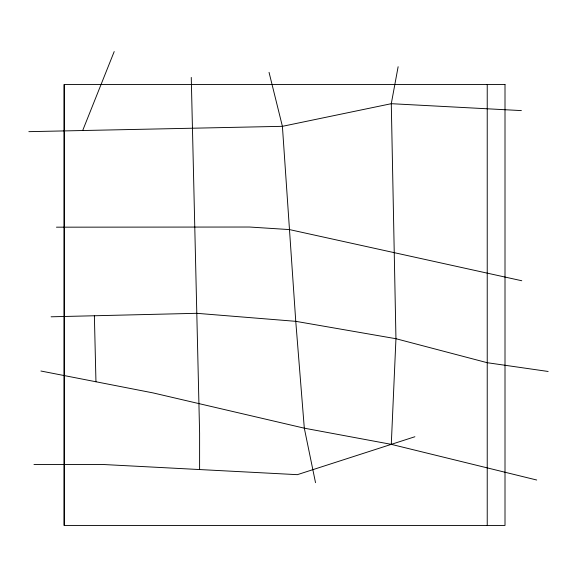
<?xml version="1.0" encoding="UTF-8"?>
<svg xmlns="http://www.w3.org/2000/svg" width="577" height="577" viewBox="0 0 577 577"><rect width="100%" height="100%" fill="white"/><g stroke="black" fill="none" stroke-linecap="round" stroke-linejoin="round"><path stroke-width="0.87" d="M199.599 469.548L199.613 433.183L191.261 77.426M536.711 480.014L391.285 444.355L395.952 338.713L391.285 103.694L398.13 66.723M82.677 130.525L114.203 51.569M414.899 436.739L297.364 474.669L103.427 464.514L33.971 464.514M51.101 316.795L196.75 313.311L295.763 321.331L395.952 338.713L487.233 362.709L548.15 371.473M28.85 131.657L282.405 126.327L391.285 103.694L521.384 110.596M56.452 227.179L249.589 227.028L289.474 229.588L521.774 280.747M391.285 444.355L304.31 428.184L153.114 392.923L40.917 371.018M269.048 72.37L282.405 126.327L295.763 321.331L304.31 428.184L315.525 482.682M94.376 315.756L95.955 381.765M487.233 84.509L487.233 525.431M64.285 84.509L64.285 525.431M505.005 84.509L64.083 84.509L64.083 525.431L505.005 525.431L505.005 84.509"/></g></svg>
